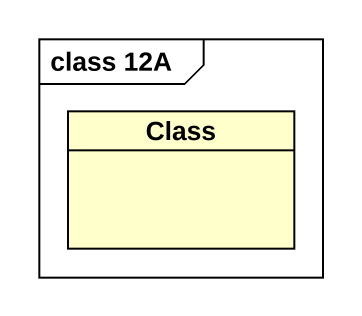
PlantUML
@startuml
mainframe class 12A
hide circle
hide empty members
class "Class" as Class_
@enduml
